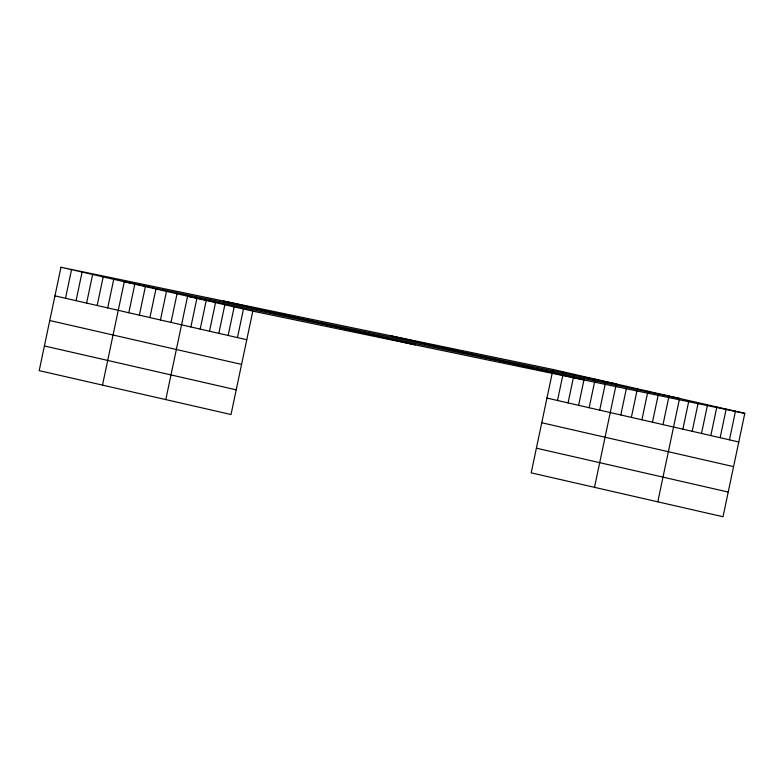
<?xml version="1.0" encoding="UTF-8"?>
<svg xmlns="http://www.w3.org/2000/svg" width="784" height="784" viewBox="0 0 784 784"><rect width="100%" height="100%" fill="white"/><g stroke="black" fill="none" stroke-linecap="round" stroke-linejoin="round"><path stroke-width="1.18" d="M60.985 267.256L39.2 370.636L231.015 414.52L252.801 311.14L60.985 267.256L552.985 369.48L744.8 413.364L723.015 516.744L531.199 472.86L552.985 369.48M65.513 298.263L71.54 269.676M76.058 300.684L82.085 272.087M86.612 303.094L92.639 274.498M97.157 305.505L103.184 276.909M107.712 307.916L113.739 279.329M102.498 385.12L124.284 281.74L616.283 383.964L594.497 487.344M128.811 312.747L134.838 284.151M139.356 315.158L145.383 286.562M149.911 317.579L155.938 288.982M160.455 319.99L166.482 291.393M171.01 322.4L177.037 293.804M165.796 399.595L187.582 296.215L679.581 398.439L657.796 501.819M190.875 326.948L196.902 298.351M200.194 329.074L206.221 300.478M209.504 331.211L215.531 302.614M218.824 333.337L224.851 304.741M228.144 335.474L234.171 306.877M237.464 337.6L243.481 309.004M557.502 400.497L563.529 371.9M568.057 402.907L574.084 374.311M578.612 405.318L584.629 376.722M589.156 407.729L595.183 379.133M599.711 410.15L605.728 381.553M620.81 414.971L626.837 386.375M631.355 417.382L637.382 388.786M641.91 419.803L647.937 391.206M652.455 422.213L658.482 393.617M663.009 424.624L669.036 396.028M682.874 429.171L688.901 400.575M692.194 431.298L698.221 402.702M701.504 433.434L707.531 404.838M710.823 435.561L716.85 406.965M720.143 437.697L726.17 409.101M729.453 439.824L735.48 411.228M252.801 311.14L744.8 413.364M390.628 335.748L582.443 379.632M223.342 300.997L415.157 344.872M546.958 398.076L738.773 441.96M54.958 295.852L246.774 339.737M541.754 422.752L733.569 466.637M49.755 320.529L241.58 364.413M536.403 448.183L728.218 492.058M44.404 345.96L236.219 389.834"/></g></svg>
